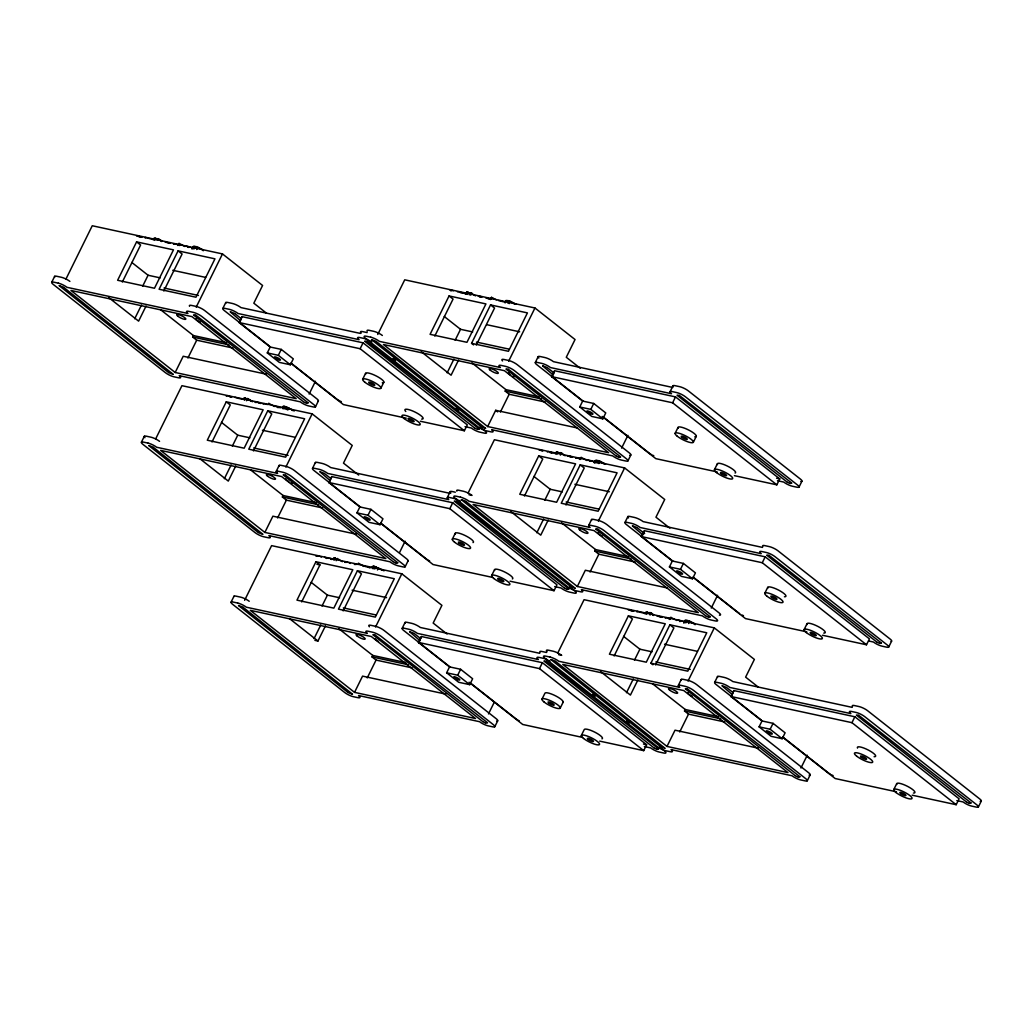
<?xml version="1.0" encoding="UTF-8"?>
<svg xmlns="http://www.w3.org/2000/svg" width="1033" height="1033" viewBox="0 0 1033 1033"><rect width="100%" height="100%" fill="white"/><g stroke="black" fill="none" stroke-linecap="round" stroke-linejoin="round"><path stroke-width="1.5" d="M450.698 290.828L451.718 290.647M365.256 566.51L370.64 567.711M165.203 242.148L170.355 243.207M567.337 456.147L569.222 456.044M657.014 616.081L662.166 617.153M695.235 624.022C692.936 622.976 685.86 618.225 684.866 621.453M51.74 282.241L54.659 276.327M65.996 278.975L92.26 225.749L222.482 253.924L262.576 285.47L253.821 303.198L266.475 313.154M136.588 241.877L117.62 280.279L154.485 288.246L173.467 249.857L136.588 241.877L140.604 245.028L122.32 282.009M153.297 240.043L154.395 237.835L157.171 239.23L155.789 238.933M154.692 240.353L155.789 238.132M142.683 286.154L148.068 275.243L160.244 277.877M134.69 318.771L141.469 305.058M146.066 306.052L138.616 321.134L108.762 297.633M177.908 245.505L179.006 243.284L184.842 246.513M178.076 250.851L159.095 289.253L195.973 297.22L214.954 258.831L178.076 250.851L182.092 254.002L163.808 290.983M191.828 248.863C193.623 243.336 200.195 248.785 203.424 250.076M192.422 248.617L193.52 246.409M192.913 248.617L193.997 246.396M193.507 248.669L194.604 246.461M194.23 248.811L195.327 246.59M196.761 249.547L197.858 247.339M196.193 307.124L222.482 253.924M175.184 372.487L296.187 398.661L191.957 316.627L70.954 290.454L175.184 372.487L183.215 356.243L266.501 374.256M232.864 348.018L196.709 340.193L192.706 337.042L193.442 335.57L226.434 342.698M141.418 442.176L144.336 436.262M187.903 358.025L196.709 340.193M155.66 438.909L181.937 385.683L312.16 413.859L352.24 445.417L343.485 463.133L358.683 475.09M222.844 308.428L225.762 302.527M270.207 347.011L267.289 352.912L279.31 362.376L290.376 364.778L293.295 358.864L281.26 349.399L270.207 347.011L239.127 322.554L242.058 316.653L363.061 342.827L467.29 424.86L464.372 430.761L420.366 421.244M239.591 322.916L242.058 316.653M226.266 401.811L207.284 440.213L244.162 448.193L263.144 409.791L226.266 401.811L230.269 404.975L211.997 441.943M244.356 400.288L245.454 398.079L246.848 399.164L245.454 398.867M246.525 400.752L247.623 398.544L252.711 401.747M232.36 446.088L237.745 435.19L249.909 437.824M267.289 352.912L278.342 355.313L281.26 349.399M224.355 478.705L231.134 464.992M235.744 465.999L228.293 481.081L199.679 458.562M267.754 410.785L248.772 449.187L285.65 457.167L304.632 418.765L267.754 410.785L271.756 413.949L253.485 450.917M282.577 408.551L283.675 406.331L285.005 406.524L294.405 410.889M283.184 408.616L284.282 406.395M283.907 408.745L285.005 406.524M285.134 409.055L286.231 406.847M286.425 409.494L287.523 407.273M287.781 410.036L288.878 407.815M309.138 394.064L315.452 381.28M276.224 471.319L279.142 465.418M315.427 406.899L318.345 400.998M285.857 467.058L312.16 413.859M264.861 532.421L385.864 558.608L281.635 476.562L160.632 450.388L264.861 532.421L272.893 516.177L356.178 534.203M322.528 507.952L286.386 500.14L282.383 496.976L283.107 495.504L316.111 502.645M231.095 602.11L234 596.209M239.127 322.554L360.13 348.728L363.061 342.827M277.58 517.959L286.386 500.14M244.627 600.289L271.602 545.631L401.824 573.806L441.917 605.351L433.163 623.067L447.082 634.03M377.742 334.472L404.729 279.814L534.952 307.989L575.045 339.534L566.278 357.263L580.21 368.213M312.508 468.375L315.427 462.461M362.635 379.318L365.553 373.417M359.871 506.945L356.953 512.859L368.988 522.324L380.041 524.712L382.959 518.811L370.937 509.346L359.871 506.945L328.804 482.488L331.722 476.587L452.725 502.761L556.968 584.794L554.037 590.708L510.044 581.192M329.269 482.863L331.722 476.587M380.919 388.124L383.837 382.223M315.93 561.758L296.962 600.147L333.84 608.127L352.808 569.738L315.93 561.758L319.946 564.909L301.675 601.89M449.058 295.942L430.077 334.343L466.955 342.31L485.936 303.922L449.058 295.942L453.061 299.092L434.79 336.074M334.033 560.235L335.131 558.014L336.526 559.111L335.131 558.814M465.767 294.108L466.864 291.9L469.641 293.295L466.864 291.9M467.161 294.418L468.246 292.197M336.203 560.699L337.287 558.479L342.375 561.694M469.318 294.883L470.415 292.662L475.503 295.877M470.712 295.18L471.81 292.972M322.025 606.035L327.422 595.124L339.586 597.758M356.953 512.859L368.019 515.247L370.937 509.346M455.153 340.219L460.537 329.307L472.714 331.942M314.032 638.652L320.811 624.939M447.147 372.836L453.926 359.122M314.884 640.357L317.957 641.015L325.421 625.933M458.536 360.117L451.085 375.199L421.219 351.698M490.378 299.57L491.476 297.349L496.369 299.828M357.418 570.732L338.45 609.134L375.328 617.101L394.296 578.712L357.418 570.732L361.434 573.883L343.163 610.865M471.565 343.318L490.546 304.916L527.424 312.896L508.443 351.285L471.565 343.318L473.566 344.893M476.278 345.048L494.549 308.066L490.546 304.916M372.254 568.486L373.339 566.278L374.669 566.471L384.069 570.823M372.848 568.55L373.946 566.342M373.584 568.692L374.669 566.471M504.892 302.682C506.493 297.607 512.833 302.966 515.88 304.141M505.369 302.682L506.467 300.461M374.811 569.002L375.909 566.781M507.926 303.185L509.024 300.965M377.458 569.971L378.556 567.75M509.217 303.612L510.315 301.404M399.513 552.59L405.117 541.227M375.534 627.005L401.824 573.806M405.104 566.846L408.022 560.932M508.649 361.188L534.952 307.989M447.315 497.519L450.233 491.605M354.539 692.368L475.542 718.542L371.299 636.509L250.296 610.335L354.539 692.368L362.557 676.124L445.856 694.137M412.206 667.899L376.064 660.074L372.048 656.923L372.784 655.439L405.775 662.579M487.653 426.552L608.657 452.725L504.427 370.692L383.424 344.518L487.653 426.552L495.685 410.308L577.395 427.985M545.321 402.082L509.179 394.257L505.176 391.107L505.899 389.635L538.903 396.762M328.804 482.488L449.807 508.675L452.725 502.761M367.244 677.906L376.064 660.074M500.372 412.09L509.179 394.257M468.13 492.973L494.394 439.748L624.616 467.923L664.71 499.481L655.955 517.197L669.875 528.16M402.186 628.309L405.104 622.408M535.314 362.493L538.219 356.592M452.299 539.252L455.217 533.351M449.549 666.892L446.63 672.793L458.652 682.258L469.718 684.659L472.636 678.746L460.615 669.281L449.549 666.892L418.481 642.436L421.399 636.522L542.402 662.708L646.632 744.741L643.714 750.642L599.708 741.126M418.946 642.797L421.399 636.522M582.664 401.075L579.745 406.976L591.78 416.441L602.833 418.843L605.751 412.929L593.73 403.464L582.664 401.075L551.596 376.619L554.514 370.718L675.517 396.892L779.76 478.925L776.829 484.826L734.411 475.658M552.061 376.98L554.398 372.254M538.722 455.876L519.754 494.278L556.632 502.258L575.601 463.856L538.722 455.876L542.738 459.039L524.467 496.008M491.618 575.601L494.549 569.687M555.431 454.055L556.529 451.834L559.318 453.229L556.529 451.834M556.826 454.352L557.923 452.144M560.377 455.127L561.474 452.906L565.167 455.811M446.63 672.793L457.684 675.195L460.615 669.281M544.817 500.153L550.215 489.255L562.378 491.889M579.745 406.976L590.811 409.378L593.73 403.464M536.824 532.77L543.603 519.057M548.213 520.064L540.75 535.146L510.896 511.645M580.055 459.504L581.14 457.296L586.989 460.511M580.21 464.85L561.242 503.252L598.12 511.232L617.088 472.83L580.21 464.85L584.226 468.014L565.955 504.982M594.195 462.707C595.86 457.399 602.459 462.874 605.558 464.075M594.556 462.629L595.654 460.408M595.047 462.616L596.144 460.395M595.654 462.681L596.738 460.46M596.377 462.81L597.461 460.589M597.603 463.12L598.701 460.912M598.895 463.559L599.992 461.338M488.48 713.945L494.097 702.582M621.595 448.128L627.922 435.345M588.694 525.384L591.612 519.483M494.768 726.78L497.686 720.879M627.896 460.963L630.814 455.062M598.327 521.123L624.616 467.923M670.107 391.636L673.038 385.735M577.331 586.486L698.334 612.672L594.091 530.626L473.088 504.453L577.331 586.486L585.349 570.242L667.073 587.919M634.998 562.017L598.856 554.204L594.84 551.041L595.576 549.569L628.568 556.71M418.481 642.436L539.484 668.609L542.402 662.708M551.596 376.619L672.599 402.793L675.517 396.892M590.037 572.024L598.856 554.204M557.807 652.921L584.071 599.695L714.294 627.87L754.387 659.416L745.619 677.131L758.287 687.1M624.978 522.44L627.896 516.526M541.976 699.199L544.895 693.285A10.162 2.337 26.3 0 1 555.857 695.997A10.162 2.337 26.3 0 1 562.701 702.543M675.091 433.382L678.022 427.468M672.341 561.009L669.423 566.923L681.444 576.388L692.51 578.777L695.429 572.876L683.407 563.411L672.341 561.009L641.273 536.553L644.192 530.652L765.195 556.826L869.424 638.859L866.506 644.773L822.5 635.256M642.319 535.74L644.063 532.202M560.26 708.005L563.179 702.104M693.375 442.189L696.294 436.288M628.4 615.823L609.418 654.212L646.296 662.192L665.278 623.803L628.4 615.823L632.403 618.974L614.131 655.955M581.295 735.535L584.213 729.634A10.162 2.337 26.3 0 1 595.176 732.345A10.162 2.337 26.3 0 1 602.019 738.879M714.423 469.718L717.341 463.817M645.109 613.989L646.206 611.781L648.982 613.176L647.601 612.879M646.503 614.299L647.588 612.078M650.054 615.061L651.152 612.853L653.618 614.79M634.494 660.1L639.879 649.189L652.055 651.823M669.423 566.923L680.489 569.312L683.407 563.411M626.489 692.717L633.268 679.004M637.878 679.998L630.427 695.08L600.56 671.579M669.72 619.451L670.817 617.23L674.691 619.49M650.906 663.199L669.888 624.797L706.766 632.777L687.784 671.166L650.906 663.199L652.921 664.774M655.619 664.929L673.89 627.948L669.888 624.797M683.639 622.809L684.724 620.588M683.872 622.654L684.956 620.433M684.233 622.563L685.331 620.355M684.711 622.55L685.809 620.342M685.318 622.615L686.416 620.407M686.041 622.744L687.139 620.536M688.572 623.493L689.657 621.285M711.272 608.075L717.586 595.292M678.358 685.318L681.276 679.417M688.004 681.07L714.294 627.87M666.995 746.433L787.998 772.607L683.769 690.573L562.765 664.4L666.995 746.433L675.027 730.189L758.312 748.202M724.662 721.964L688.52 714.139L684.517 710.988L685.241 709.503L718.245 716.644M798.987 487.163L801.905 481.249M641.273 536.553L762.277 562.74L765.195 556.826M679.714 731.971L688.52 714.139M714.655 682.374L717.573 676.473M764.769 593.316L767.687 587.415M762.005 720.957L759.087 726.858L771.122 736.322L782.188 738.724L785.106 732.81L773.071 723.345L762.005 720.957L730.938 696.5L733.856 690.586L854.859 716.773L959.102 798.806L956.184 804.707L912.178 795.19M731.403 696.862L733.856 690.586M804.087 629.665L807.005 623.751M759.087 726.858L770.153 729.246L773.071 723.345M800.949 768.01L807.264 755.226M807.238 780.845L810.156 774.931M888.664 647.097L891.582 641.196M730.938 696.5L851.941 722.674L854.859 716.773M893.765 789.599L896.683 783.698M978.341 807.044L981.26 801.13M462.293 292.778L466.296 293.63M136.563 235.989L142.037 237.19M628.374 609.935L633.849 611.136M326.234 558.388L326.945 558.298M485.91 298.033L491.088 299.053M331.089 559.434L331.8 559.357M193.158 246.487L193.055 247.507M595.292 460.498L595.499 461.919M275.656 406.395L280.976 407.777M498.448 300.526L503.768 301.894M354.629 564.483L355.597 564.47M187.696 247.274L189.065 247.378M589.83 461.273L590.656 461.247M538.826 449.781L543.164 450.724M505.976 300.474L505.511 301.571M284.591 407.364L286.115 407.415M374.256 567.298L376.619 567.569M186.172 246.358L186.973 246.358M588.319 460.356L592.103 461.234M677.984 620.304L678.784 620.304M59.139 285.637L168.469 372.461M230.23 311.837L240.392 320.604M371.596 339.702L480.939 426.526M173.208 374.32L63.865 287.497M542.699 365.902L552.862 374.669M485.678 428.385L376.335 341.561M148.804 445.585L258.147 532.408M319.907 471.784L330.069 480.552M461.273 499.649L570.616 586.46M262.873 534.268L153.543 447.444M632.364 525.849L642.539 534.616M575.342 588.332L465.999 501.509M238.481 605.519L347.824 692.342M409.572 631.718L419.747 640.486M550.938 659.583L660.281 746.407M352.55 694.202L243.207 607.378M722.041 685.783L732.203 694.55M665.02 748.266L555.677 661.443M283.675 406.331L282.59 406.589L282.719 407.441M373.339 566.278L372.267 566.523L372.396 567.388M487.938 298.589L489.836 299.002M449.484 289.744L453.487 290.789M478.085 295.929L482.127 296.949M234.982 397.356L237.642 398.015M324.659 557.291L328.3 558.401M464.359 293.475L466.27 293.979M569.467 456.702L571.004 457.038M329.695 558.349L333.168 559.447M138.796 236.505L140.837 237.099M540.93 450.517L542.415 450.892M630.608 610.451L632.648 611.045M353.841 563.553L357.069 564.47M157.106 239.966L158.501 240.276M486.788 324.698L519.664 331.813M172.756 270.297L205.632 277.399M476.471 342.078L509.346 349.193M672.857 387.491L553.456 361.666A6.766 1.549 26.3 0 0 544.83 357.521L540.22 356.527A6.766 1.562 26.3 0 0 538.852 357.999M543.048 365.953L547.051 367.49M679.004 395.355L677.067 395.252L786.875 481.894M164.002 288.013L198.439 295.464M367.18 332.6L362.57 331.606A6.766 1.562 26.3 0 0 361.188 333.091M360.401 333.427L240.986 307.602A6.766 1.549 26.3 0 0 232.373 303.457L227.764 302.462A6.766 1.562 26.3 0 0 225.878 303.34M371.945 339.754L375.947 341.29M507.9 369.155L505.963 369.065L615.771 455.695M230.579 311.889L234.581 313.425M366.534 341.29L364.597 341.2L474.405 427.83M59.475 285.689L63.491 287.226M195.444 315.091L193.507 315L303.302 401.63M505.176 391.107L541.318 398.919M192.706 337.042L228.848 344.854M776.609 478.24L779.76 478.925M777.475 480.719L783.763 482.075A6.766 1.562 26.3 0 0 792.388 486.233L796.998 487.227A6.766 1.562 26.3 0 0 797.592 485.071L685.344 396.724A6.766 1.562 26.3 0 0 676.718 392.579L672.109 391.572A6.766 1.562 26.3 0 0 671.515 393.728L550.537 367.58A6.766 1.549 26.3 0 0 541.912 363.422L537.302 362.428A6.766 1.562 26.3 0 0 536.708 364.584L583.361 401.308M790.103 483.457L791.769 483.147M717.122 471.913L655.826 458.652L602.174 416.428M485.329 428.333L481.313 426.797M618.999 457.257L620.678 456.948M465.018 426.655L471.293 428.011A6.766 1.562 26.3 0 0 479.919 432.168L484.529 433.163A6.766 1.562 26.3 0 0 485.123 431.006L480.087 427.042M477.633 429.392L479.312 429.082M406.227 418.184L343.369 404.587L290.957 363.345M560.08 452.609L561.474 452.906M172.86 374.269L168.857 372.732M306.543 403.193L308.208 402.883M244.072 397.77L245.454 398.079M273.5 406.227L274.52 406.447L273.577 405.711M574.89 484.296L609.341 491.747M262.434 430.232L295.309 437.346M566.136 502.012L599.011 509.127M762.535 547.425L643.12 521.613A6.766 1.549 26.3 0 0 634.507 517.456L629.898 516.461A6.766 1.562 26.3 0 0 628.516 517.946M632.712 525.9L636.728 527.437M768.668 555.289L766.731 555.199L876.539 641.829M253.666 447.948L288.117 455.411M468.956 494.742L472.029 495.414A6.766 1.549 26.3 0 0 463.404 491.256L458.794 490.262A6.766 1.562 26.3 0 0 456.909 491.153M455.308 492.212L452.234 491.54A6.766 1.562 26.3 0 0 450.866 493.025M450.065 493.361L330.663 467.549A6.766 1.549 26.3 0 0 322.038 463.391L317.428 462.397A6.766 1.562 26.3 0 0 315.543 463.288M461.622 499.701L465.625 501.237M597.578 529.09L595.641 528.999L705.449 615.629M320.256 471.836L324.259 473.372M456.212 501.225L454.275 501.134L564.083 587.764M149.152 445.636L153.155 447.173M285.108 475.025L283.171 474.935L392.979 561.565M594.84 551.041L630.982 558.866M282.383 496.976L318.526 504.801M868.727 641.002L873.44 642.022A6.766 1.562 26.3 0 0 882.053 646.167L886.663 647.174A6.766 1.562 26.3 0 0 887.27 645.005L775.008 556.671A6.766 1.562 26.3 0 0 766.396 552.513L761.786 551.519A6.766 1.562 26.3 0 0 761.179 553.675L640.202 527.514A6.766 1.549 26.3 0 0 631.589 523.369L626.979 522.375A6.766 1.562 26.3 0 0 626.372 524.532L673.038 561.242M879.78 643.391L881.446 643.081M806.786 631.847L745.503 618.599L693.104 577.357M574.994 588.268L570.991 586.744M708.677 617.192L710.342 616.882M554.682 586.589L560.971 587.958A6.766 1.562 26.3 0 0 569.583 592.103L574.193 593.11A6.766 1.562 26.3 0 0 574.8 590.941L569.751 586.976M567.311 589.327L568.976 589.017M492.754 577.447L433.034 564.534L380.635 523.292M651.152 612.853L649.757 612.543L653.45 615.461M262.537 534.203L258.521 532.679M396.207 563.127L397.886 562.817M333.736 557.717L335.131 558.014M333.091 559.124L334.33 559.395M363.177 566.174L364.197 566.394L358.348 563.166M316.899 564.25L319.946 564.909M664.568 644.23L697.443 651.345M352.098 590.179L386.549 597.629M655.813 661.959L690.251 669.41M852.199 707.373L732.797 681.548A6.766 1.549 26.3 0 0 724.172 677.403L719.562 676.408A6.766 1.562 26.3 0 0 717.69 677.286M722.39 685.835L726.393 687.371M858.346 715.236L856.409 715.133L966.217 801.776M343.343 607.895L376.219 615.009M558.633 654.69L561.694 655.348A6.766 1.549 26.3 0 0 553.081 651.203L548.471 650.209A6.766 1.562 26.3 0 0 547.09 651.681M546.522 652.482L541.912 651.487A6.766 1.562 26.3 0 0 540.027 652.378M539.742 653.308L420.328 627.483A6.766 1.549 26.3 0 0 411.715 623.338L407.105 622.344A6.766 1.562 26.3 0 0 405.22 623.222M551.286 659.635L555.302 661.172M687.255 689.037L685.344 688.817L795.113 775.576M409.92 631.77L413.923 633.306M545.876 661.172L543.939 661.068L653.747 747.711M238.83 605.57L242.832 607.107M374.785 634.972L372.887 634.753L482.656 721.512M684.517 710.988L720.66 718.8M372.048 656.923L408.19 664.736M956.816 800.601L963.105 801.957A6.766 1.562 26.3 0 0 971.73 806.114L976.34 807.109A6.766 1.562 26.3 0 0 976.934 804.952L864.686 716.605A6.766 1.562 26.3 0 0 856.06 712.447L851.45 711.453A6.766 1.562 26.3 0 0 850.856 713.609L729.879 687.462A6.766 1.549 26.3 0 0 721.254 683.304L716.644 682.309A6.766 1.562 26.3 0 0 716.05 684.466L761.45 720.195M969.445 803.325L971.11 803.028M896.463 791.795L835.18 778.533L782.769 737.291M664.671 748.215L660.668 746.678M798.354 777.139L800.02 776.829M643.494 744.057L646.632 744.741M644.36 746.536L650.648 747.892A6.766 1.562 26.3 0 0 659.261 752.05L663.87 753.044A6.766 1.562 26.3 0 0 664.477 750.888L659.428 746.911M656.975 749.261L658.654 748.964M582.431 737.394L522.711 724.469L469.059 682.245M352.201 694.15L348.198 692.614M485.884 723.074L487.55 722.764M578.17 458.006L575.639 458.278M508.907 301.533L510.625 302.049M680.876 621.324L679.546 621.479M481.326 297.091L479.506 297.052M167.979 242.794L169.619 243.31M659.79 616.74L661.43 617.256M554.088 452.816C552.074 453.564 548.291 450.375 547.348 452.067M459.53 291.81L457.464 291.848M187.58 246.474L189.969 247.236M679.391 620.42L681.78 621.182M460.072 292.481L460.989 292.752M549.737 452.428L551.674 453.125M569.88 456.199L572.489 457.206M258.095 402.354L255.061 402.405M347.772 562.288L344.738 562.339M599.411 461.686L604.408 463.998M319.404 556.219L315.982 556.193M279.31 407.519L277.399 407.48M368.407 567.259L369.582 567.711M578.932 458.742L580.133 459.194M668.609 618.677L669.81 619.129M679.43 395.471L791.485 482.889M508.326 369.272L620.381 456.689M789.677 483.341L787.249 482.166M366.96 341.406L479.015 428.824M618.586 457.141L616.146 455.966M195.857 315.207L307.911 402.625M477.22 429.276L474.78 428.101M769.094 555.405L881.149 642.836M306.117 403.077L303.689 401.902M598.004 529.206L710.058 616.636M879.354 643.275L876.914 642.1M456.638 501.341L568.692 588.771M708.251 617.075L705.823 615.913M285.534 475.141L397.589 562.572M566.885 589.21L564.457 588.048M858.772 715.352L970.826 802.77M395.794 563.011L393.353 561.849M687.668 689.153L799.723 776.571M969.019 803.222L966.591 802.047M546.302 661.288L658.357 748.705M797.928 777.023L795.5 775.848M375.211 635.088L487.266 722.506M656.562 749.157L654.121 747.982M485.458 722.958L483.031 721.783M152.871 239.152L148.959 238.52M147.964 238.081L145.304 237.409L145.201 238.068M242.548 399.087L238.636 398.454M644.682 613.086L640.77 612.466M639.776 612.027L637.116 611.355L637.012 612.014M258.534 402.973L259.296 403.257M578.996 458.265L580.766 458.988M267.392 404.536L264.177 403.619L263.183 404.213M198.168 247.985L199.124 248.359M287.833 407.919L290.867 409.3M689.967 621.931L690.922 622.305M377.51 567.866L381.616 569.88M229.946 396.827L231.095 397.318M268.683 403.232L272.557 405.491M670.43 618.935L666.311 617.618L665.317 618.225M460.434 292.145L462.5 293.127M511.58 302.424L514.731 304.064M231.702 397.124L227.221 395.626L226.317 396.259M320.372 556.606L321.379 557.071M259.335 402.818L260.69 403.503M349.012 562.765L350.368 563.437M179.716 245.531L175.248 243.801L173.505 244.279M200.131 248.811L201.19 249.353M691.942 622.757L693.001 623.299M593.433 461.841L594.75 462.552M202.261 249.999L203.359 250.735M694.073 623.945L695.17 624.681M291.939 409.933L293.023 410.669M672.599 402.793L776.829 484.826M491.476 297.349L493.968 299.312M547.425 367.761L553.701 372.706M603.543 417.19L648.931 452.906A6.766 1.562 26.3 0 0 651.126 454.378M590.811 409.378L602.833 418.843M762.277 562.74L866.506 644.773M444.255 316.498L460.537 329.307M471.913 362.88L505.899 389.635M495.685 410.308L497.686 411.883M637.103 527.708L644.631 533.635M693.208 577.124L738.608 612.853A6.766 1.562 26.3 0 0 739.615 613.576M680.489 569.312L692.51 578.777M393.056 358.541L395.574 360.53M456.121 408.177L458.639 410.166M851.941 722.674L956.184 804.707M533.919 476.433L550.215 489.255M360.13 348.728L464.372 430.761M561.59 522.827L595.576 549.569M675.711 619.71L676.654 620.459M161.807 240.844L157.946 238.597L161.639 241.515M726.767 687.642L733.043 692.588M782.885 737.071L828.272 772.787A6.766 1.562 26.3 0 0 830.467 774.259M770.153 729.246L782.188 738.724M234.969 313.696L241.244 318.642M269.639 346.249L224.238 310.52A6.766 1.562 26.3 0 1 224.845 308.363L229.455 309.358A6.766 1.549 26.3 0 1 238.068 313.516L359.045 339.663A6.766 1.562 26.3 0 1 359.652 337.507L364.262 338.514A6.766 1.562 26.3 0 1 368.006 339.818M291.074 363.125L336.461 398.841A6.766 1.562 26.3 0 0 341.342 401.695M278.342 355.313L290.376 364.778M623.596 636.38L639.879 649.189M449.807 508.675L554.037 590.708M131.785 262.434L148.068 275.243M652.52 683.756L685.241 709.503M160.709 309.81L193.442 335.57M247.623 398.544L251.316 401.45M324.633 473.643L330.909 478.576M360.569 507.177L313.916 470.467A6.766 1.562 26.3 0 1 314.51 468.311L319.12 469.305A6.766 1.549 26.3 0 1 327.745 473.45L448.722 499.61A6.766 1.562 26.3 0 1 449.316 497.454L453.926 498.448A6.766 1.562 26.3 0 1 457.684 499.752M380.738 523.06L426.138 558.788A6.766 1.562 26.3 0 0 429.638 560.971M368.019 515.247L380.041 524.712M592.58 694.305L595.098 696.294M626.631 721.111L629.162 723.087M539.484 668.609L643.714 750.642M221.462 422.368L237.745 435.19M250.386 469.744L283.107 495.504M414.31 633.578L420.586 638.523M450.246 667.124L403.58 630.401A6.766 1.562 26.3 0 1 404.187 628.245L408.797 629.239A6.766 1.549 26.3 0 1 417.409 633.397L538.387 659.545A6.766 1.562 26.3 0 1 538.994 657.388L543.603 658.383A6.766 1.562 26.3 0 1 547.348 659.7M470.415 683.007L515.816 718.723A6.766 1.562 26.3 0 0 519.315 720.918M457.684 675.195L469.718 684.659M311.127 582.315L327.422 595.124M338.798 628.697L372.784 655.439M289.343 618.496L317.957 641.015M513.982 376.851A5.075 1.162 26.3 0 1 512.781 376.322M510.534 375.056A5.075 1.162 26.3 0 1 508.765 372.745M629.743 455.269A6.766 1.562 26.3 0 0 629.42 452.971L517.159 364.623A6.766 1.562 26.3 0 0 508.546 360.465L503.936 359.471A6.766 1.562 26.3 0 0 502.554 360.956M382.352 335.467A6.766 1.549 26.3 0 0 373.739 331.322L369.13 330.328A6.766 1.562 26.3 0 0 367.244 331.206M717.483 464.553A10.162 2.337 26.3 0 1 727.116 465.935A10.162 2.337 26.3 0 1 735.147 473.062M678.165 428.217A10.162 2.337 26.3 0 1 688.985 430.18A10.162 2.337 26.3 0 1 694.757 436.843M800.833 481.468A6.766 1.562 26.3 0 0 800.51 479.17L688.262 390.823A6.766 1.562 26.3 0 0 679.637 386.665L675.027 385.671A6.766 1.562 26.3 0 0 672.935 386.071M653.799 455.747A6.766 1.562 26.3 0 1 652.443 455.101M692.123 696.19A5.075 1.162 26.3 0 1 688.107 692.626M809.084 775.15A6.766 1.562 26.3 0 0 808.762 772.852L696.513 684.505A6.766 1.562 26.3 0 0 687.888 680.347L683.278 679.352A6.766 1.562 26.3 0 0 681.393 680.243M896.825 784.434A10.162 2.337 26.3 0 1 907.645 786.41A10.162 2.337 26.3 0 1 913.417 793.06M857.506 748.099A10.162 2.337 26.3 0 1 868.327 750.061A10.162 2.337 26.3 0 1 874.099 756.724M980.175 801.35A6.766 1.562 26.3 0 0 979.852 799.038L867.604 710.704A6.766 1.562 26.3 0 0 858.991 706.546L854.381 705.552A6.766 1.562 26.3 0 0 852.496 706.443M833.14 775.628A6.766 1.562 26.3 0 1 831.785 774.97M292.313 483.134A5.075 1.162 26.3 0 1 291.19 482.721M288.814 481.585A5.075 1.162 26.3 0 1 285.741 478.847M407.622 561.126A6.766 1.562 26.3 0 0 406.628 558.84L294.366 470.493A6.766 1.562 26.3 0 0 285.754 466.348L281.144 465.341A6.766 1.562 26.3 0 0 279.259 466.232M272.092 475.051A5.075 1.162 26.3 0 1 270.917 474.444M159.56 441.349A6.766 1.549 26.3 0 0 150.947 437.191L146.337 436.197A6.766 1.562 26.3 0 0 144.956 437.682M494.691 570.436A10.162 2.337 26.3 0 1 504.324 571.804A10.162 2.337 26.3 0 1 512.355 578.945M455.372 534.087A10.162 2.337 26.3 0 1 465.005 535.468A10.162 2.337 26.3 0 1 473.037 542.596M459.039 500.411A6.766 1.562 26.3 0 1 460.356 501.134M200.325 322.257A5.075 1.162 26.3 0 1 196.309 318.68M317.957 401.178A6.766 1.562 26.3 0 0 316.95 398.906L204.702 310.559A6.766 1.562 26.3 0 0 196.076 306.401L191.467 305.406A6.766 1.562 26.3 0 0 189.581 306.297M69.895 281.402A6.766 1.549 26.3 0 0 61.27 277.257L56.66 276.263A6.766 1.562 26.3 0 0 54.775 277.154M405.775 411.483A10.162 2.337 26.3 0 1 414.646 411.87A10.162 2.337 26.3 0 1 421.606 419.114M365.695 374.153A10.162 2.337 26.3 0 1 376.516 376.115A10.162 2.337 26.3 0 1 382.287 382.778M369.375 340.477A6.766 1.562 26.3 0 1 371.867 341.936M378.491 641.519A5.075 1.162 26.3 0 1 375.405 638.781M496.615 721.086A6.766 1.562 26.3 0 0 496.292 718.787L384.044 630.44A6.766 1.562 26.3 0 0 375.418 626.282L370.808 625.288A6.766 1.562 26.3 0 0 369.44 626.773M249.237 601.283A6.766 1.549 26.3 0 0 240.612 597.139L236.002 596.144A6.766 1.562 26.3 0 0 233.91 596.545M548.717 660.358A6.766 1.562 26.3 0 1 550.021 661.068M602.459 536.256A5.075 1.162 26.3 0 1 601.283 535.649M600.212 535.004A5.075 1.162 26.3 0 1 598.443 532.692M719.407 615.203A6.766 1.562 26.3 0 0 719.084 612.905L606.836 524.557A6.766 1.562 26.3 0 0 598.21 520.412L593.601 519.405A6.766 1.562 26.3 0 0 591.728 520.296M807.16 624.5A10.162 2.337 26.3 0 1 817.981 626.463A10.162 2.337 26.3 0 1 823.753 633.113M767.842 588.151A10.162 2.337 26.3 0 1 778.65 590.127A10.162 2.337 26.3 0 1 784.434 596.777M891.182 641.377A6.766 1.562 26.3 0 0 890.188 639.104L777.926 550.757A6.766 1.562 26.3 0 0 769.314 546.612L764.704 545.605A6.766 1.562 26.3 0 0 762.819 546.496M743.476 615.694A6.766 1.562 26.3 0 1 742.107 615.035M370.821 337.223L366.211 336.229A6.766 1.562 26.3 0 0 365.605 338.398L477.84 426.706A6.766 1.562 26.3 0 0 486.453 430.864L491.062 431.859A6.766 1.562 26.3 0 0 491.669 429.702L612.672 455.876A6.766 1.562 26.3 0 0 621.285 460.034L625.895 461.028A6.766 1.562 26.3 0 0 626.502 458.872L514.24 370.524A6.766 1.562 26.3 0 0 505.628 366.379L501.018 365.372A6.766 1.562 26.3 0 0 500.411 367.541L379.434 341.381A6.766 1.549 26.3 0 0 370.821 337.223M58.352 283.171L53.742 282.164A6.766 1.562 26.3 0 0 53.148 284.333L165.37 372.642A6.766 1.562 26.3 0 0 173.983 376.8L178.593 377.794A6.766 1.562 26.3 0 0 179.2 375.638L300.203 401.811A6.766 1.562 26.3 0 0 308.815 405.969L313.425 406.963A6.766 1.562 26.3 0 0 314.032 404.807L201.784 316.46A6.766 1.562 26.3 0 0 193.158 312.315L188.548 311.307A6.766 1.562 26.3 0 0 187.954 313.477L66.977 287.316A6.766 1.549 26.3 0 0 58.352 283.171M460.486 497.17L455.876 496.176A6.766 1.562 26.3 0 0 455.282 498.332L567.504 586.654A6.766 1.562 26.3 0 0 576.13 590.799L580.74 591.806A6.766 1.562 26.3 0 0 581.334 589.649L702.337 615.823A6.766 1.562 26.3 0 0 710.962 619.968L715.572 620.975A6.766 1.562 26.3 0 0 716.166 618.819L603.918 530.471A6.766 1.562 26.3 0 0 595.292 526.313L590.682 525.319A6.766 1.562 26.3 0 0 590.088 527.476L469.111 501.315A6.766 1.549 26.3 0 0 460.486 497.17M148.029 443.105L143.419 442.111A6.766 1.562 26.3 0 0 142.812 444.267L255.035 532.589A6.766 1.562 26.3 0 0 263.66 536.747L268.27 537.741A6.766 1.562 26.3 0 0 268.864 535.585L389.867 561.758A6.766 1.562 26.3 0 0 398.493 565.903L403.102 566.91A6.766 1.562 26.3 0 0 403.696 564.754L291.448 476.407A6.766 1.562 26.3 0 0 282.835 472.249L278.226 471.255A6.766 1.562 26.3 0 0 277.619 473.411L156.642 447.25A6.766 1.549 26.3 0 0 148.029 443.105M550.163 657.104L545.553 656.11A6.766 1.562 26.3 0 0 544.959 658.266L657.182 746.588A6.766 1.562 26.3 0 0 665.794 750.746L670.404 751.74A6.766 1.562 26.3 0 0 671.011 749.584L792.014 775.757A6.766 1.562 26.3 0 0 800.627 779.915L805.236 780.909A6.766 1.562 26.3 0 0 805.843 778.753L693.582 690.406A6.766 1.562 26.3 0 0 684.969 686.261L680.36 685.253A6.766 1.562 26.3 0 0 679.753 687.41L558.776 661.262A6.766 1.549 26.3 0 0 550.163 657.104M237.693 603.04L233.084 602.045A6.766 1.562 26.3 0 0 232.49 604.202L344.712 692.523A6.766 1.562 26.3 0 0 353.338 696.681L357.947 697.675A6.766 1.562 26.3 0 0 358.541 695.519L479.544 721.693A6.766 1.562 26.3 0 0 488.17 725.85L492.78 726.845A6.766 1.562 26.3 0 0 493.374 724.688L381.125 636.341A6.766 1.562 26.3 0 0 372.5 632.196L367.89 631.189A6.766 1.562 26.3 0 0 367.296 633.345L246.319 607.197A6.766 1.549 26.3 0 0 237.693 603.04M490.288 370.24A5.075 1.162 26.3 0 0 498.074 373.404A5.075 1.162 26.3 0 0 492.87 369.31A5.075 1.162 26.3 0 0 490.288 370.24M716.644 472.623A10.162 2.337 26.3 0 0 732.229 478.976A10.162 2.337 26.3 0 0 721.809 470.777A10.162 2.337 26.3 0 0 716.644 472.623M721.254 473.631A3.383 0.775 26.3 0 0 726.444 475.735A3.383 0.775 26.3 0 0 722.971 473.011A3.383 0.775 26.3 0 0 721.254 473.631M681.935 437.282A3.383 0.775 26.3 0 0 687.126 439.399A3.383 0.775 26.3 0 0 683.652 436.675A3.383 0.775 26.3 0 0 681.935 437.282M677.325 436.288A10.162 2.337 26.3 0 0 692.898 442.628A10.162 2.337 26.3 0 0 682.49 434.441A10.162 2.337 26.3 0 0 677.325 436.288M587.609 412.115A3.383 0.775 26.3 0 0 592.8 414.22A3.383 0.775 26.3 0 0 589.327 411.496A3.383 0.775 26.3 0 0 587.609 412.115M669.629 690.121A5.075 1.162 26.3 0 0 677.416 693.285A5.075 1.162 26.3 0 0 672.212 689.192A5.075 1.162 26.3 0 0 669.629 690.121M895.985 792.505A10.162 2.337 26.3 0 0 911.571 798.858A10.162 2.337 26.3 0 0 901.15 790.658A10.162 2.337 26.3 0 0 895.985 792.505M900.595 793.512A3.383 0.775 26.3 0 0 905.786 795.617A3.383 0.775 26.3 0 0 902.325 792.892A3.383 0.775 26.3 0 0 900.595 793.512M861.277 757.163A3.383 0.775 26.3 0 0 866.467 759.281A3.383 0.775 26.3 0 0 862.994 756.543A3.383 0.775 26.3 0 0 861.277 757.163M856.667 756.169A10.162 2.337 26.3 0 0 872.252 762.509A10.162 2.337 26.3 0 0 861.832 754.31A10.162 2.337 26.3 0 0 856.667 756.169M766.951 731.997A3.383 0.775 26.3 0 0 772.142 734.101A3.383 0.775 26.3 0 0 768.668 731.377A3.383 0.775 26.3 0 0 766.951 731.997M267.495 476.11A5.075 1.162 26.3 0 0 275.282 479.286A5.075 1.162 26.3 0 0 270.078 475.18A5.075 1.162 26.3 0 0 267.495 476.11M493.851 578.506A10.162 2.337 26.3 0 0 509.437 584.846A10.162 2.337 26.3 0 0 499.016 576.646A10.162 2.337 26.3 0 0 493.851 578.506M498.461 579.5A3.383 0.775 26.3 0 0 503.652 581.618A3.383 0.775 26.3 0 0 500.179 578.88A3.383 0.775 26.3 0 0 498.461 579.5M459.143 543.164A3.383 0.775 26.3 0 0 464.334 545.282A3.383 0.775 26.3 0 0 460.86 542.545A3.383 0.775 26.3 0 0 459.143 543.164M454.533 542.17A10.162 2.337 26.3 0 0 470.105 548.51A10.162 2.337 26.3 0 0 459.698 540.311A10.162 2.337 26.3 0 0 454.533 542.17M364.817 517.985A3.383 0.775 26.3 0 0 370.008 520.103A3.383 0.775 26.3 0 0 366.534 517.365A3.383 0.775 26.3 0 0 364.817 517.985M177.818 316.175A5.075 1.162 26.3 0 0 185.604 319.339A5.075 1.162 26.3 0 0 180.401 315.246A5.075 1.162 26.3 0 0 177.818 316.175M404.174 418.559A10.162 2.337 26.3 0 0 419.76 424.912A10.162 2.337 26.3 0 0 409.339 416.712A10.162 2.337 26.3 0 0 404.174 418.559M408.784 419.566A3.383 0.775 26.3 0 0 413.988 421.671A3.383 0.775 26.3 0 0 410.514 418.946A3.383 0.775 26.3 0 0 408.784 419.566M369.465 383.217A3.383 0.775 26.3 0 0 374.656 385.335A3.383 0.775 26.3 0 0 371.196 382.61A3.383 0.775 26.3 0 0 369.465 383.217M364.856 382.223A10.162 2.337 26.3 0 0 380.441 388.563A10.162 2.337 26.3 0 0 370.021 380.376A10.162 2.337 26.3 0 0 364.856 382.223M275.14 358.051A3.383 0.775 26.3 0 0 280.33 360.155A3.383 0.775 26.3 0 0 276.857 357.431A3.383 0.775 26.3 0 0 275.14 358.051M357.16 636.057A5.075 1.162 26.3 0 0 364.959 639.22A5.075 1.162 26.3 0 0 359.742 635.127A5.075 1.162 26.3 0 0 357.16 636.057M583.529 738.44A10.162 2.337 26.3 0 0 599.101 744.793A10.162 2.337 26.3 0 0 588.681 736.594A10.162 2.337 26.3 0 0 583.529 738.44M588.139 739.447A3.383 0.775 26.3 0 0 593.329 741.552A3.383 0.775 26.3 0 0 589.856 738.827A3.383 0.775 26.3 0 0 588.139 739.447M548.807 703.099A3.383 0.775 26.3 0 0 554.011 705.216A3.383 0.775 26.3 0 0 550.537 702.479A3.383 0.775 26.3 0 0 548.807 703.099M544.197 702.104A10.162 2.337 26.3 0 0 559.783 708.444A10.162 2.337 26.3 0 0 549.362 700.245A10.162 2.337 26.3 0 0 544.197 702.104M454.481 677.932A3.383 0.775 26.3 0 0 459.672 680.037A3.383 0.775 26.3 0 0 456.212 677.312A3.383 0.775 26.3 0 0 454.481 677.932M579.952 530.174A5.075 1.162 26.3 0 0 587.751 533.351A5.075 1.162 26.3 0 0 582.535 529.245A5.075 1.162 26.3 0 0 579.952 530.174M806.321 632.57A10.162 2.337 26.3 0 0 821.894 638.911A10.162 2.337 26.3 0 0 811.486 630.711A10.162 2.337 26.3 0 0 806.321 632.57M810.931 633.565A3.383 0.775 26.3 0 0 816.122 635.682A3.383 0.775 26.3 0 0 812.648 632.945A3.383 0.775 26.3 0 0 810.931 633.565M771.612 597.229A3.383 0.775 26.3 0 0 776.803 599.347A3.383 0.775 26.3 0 0 773.33 596.609A3.383 0.775 26.3 0 0 771.612 597.229M767.003 596.235A10.162 2.337 26.3 0 0 782.575 602.575A10.162 2.337 26.3 0 0 772.155 594.375A10.162 2.337 26.3 0 0 767.003 596.235M677.274 572.05A3.383 0.775 26.3 0 0 682.464 574.167A3.383 0.775 26.3 0 0 679.004 571.43A3.383 0.775 26.3 0 0 677.274 572.05"/></g></svg>
